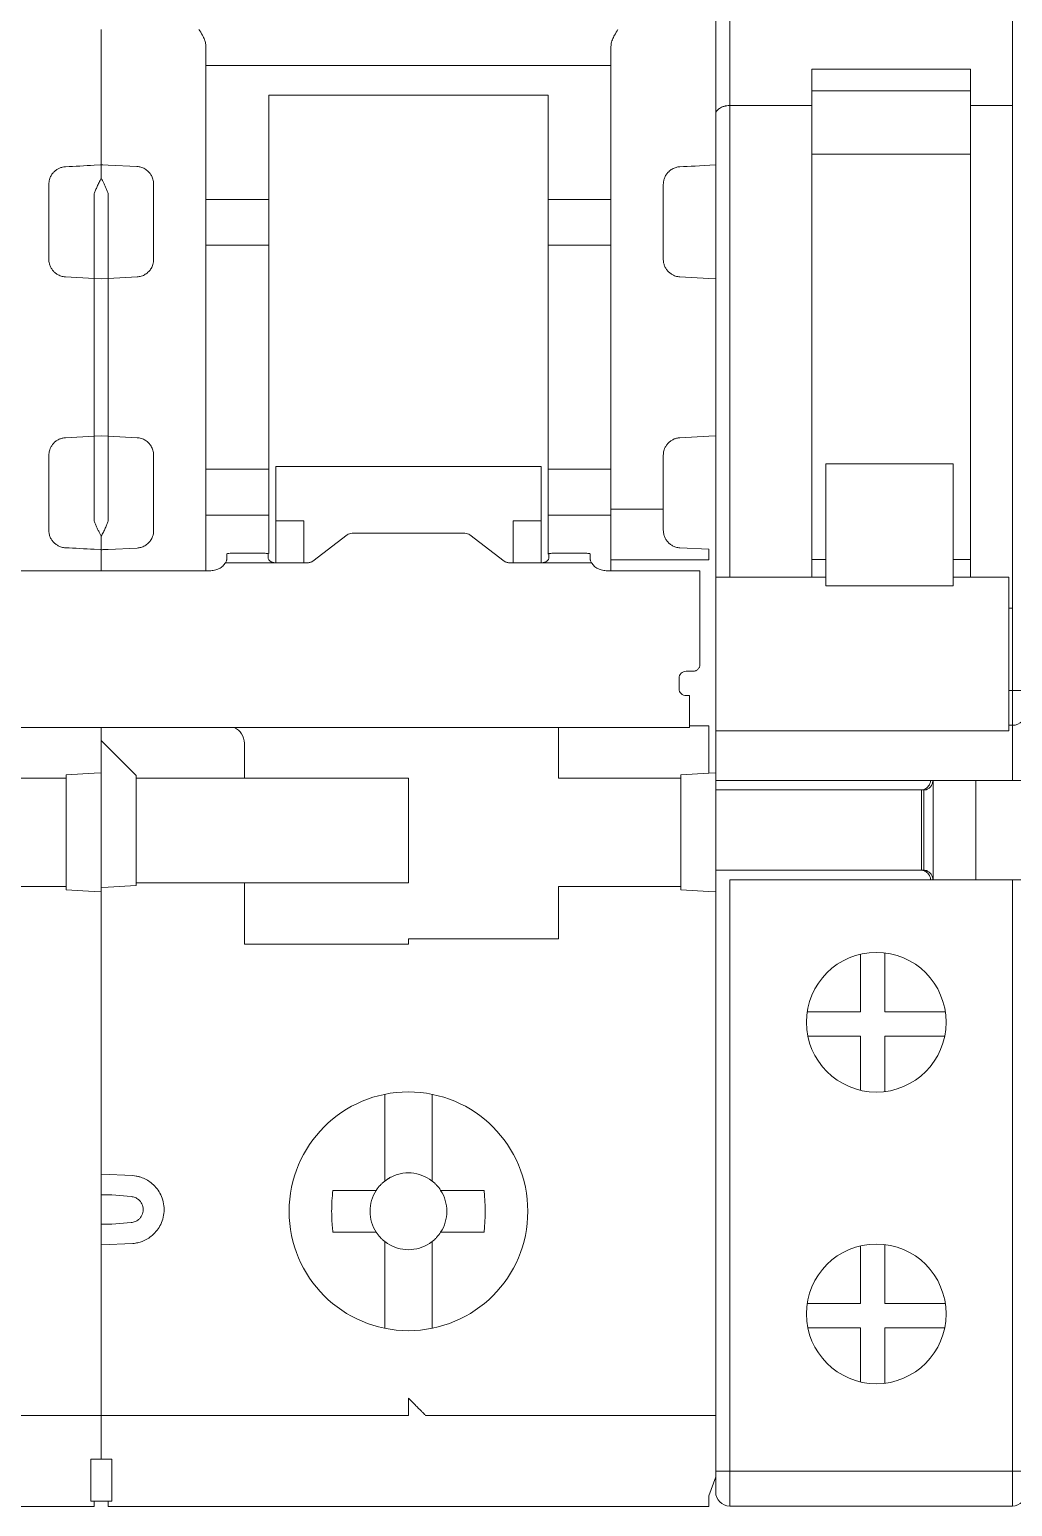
# Model space of a CAD drawing. Header units: millimetres. Extents: x 1359 to 3577, y 1336 to 3557.
# Drawn here: x 2986.64 to 3014.79, y 2687.54 to 2729.83 of the extents above; entities that cross this region are included whole.
import ezdxf

# ---------------------------------------------------------------- set-up
doc = ezdxf.new("R2010")
doc.units = ezdxf.units.MM
doc.layers.add('000-PI-Oprema', color=30, linetype='Continuous', lineweight=5)

msp = doc.modelspace()

# ---------------------------------------------------------------- linework, layer by layer
at = {"layer": '000-PI-Oprema', "color": 0, "linetype": 'ByBlock', "lineweight": 0}
for p, q in [((3006.291, 2727.396), (3006.291, 2754.007)), ((3006.691, 2727.65), (3006.691, 2754.007)), ((3014.791, 2727.65), (3014.791, 2754.007)), ((3009.041, 2727.65), (3009.041, 2728.692)), ((3013.591, 2728.692), (3009.041, 2728.692)), ((3013.591, 2728.692), (3013.591, 2727.65)), ((3013.591, 2728.076), (3009.041, 2728.076)), ((3006.291, 2714.146), (3006.291, 2727.396)), ((3009.041, 2727.65), (3006.691, 2727.65)), ((3006.691, 2727.65), (3006.691, 2714.146)), ((3009.041, 2727.65), (3009.041, 2714.146)), ((3014.791, 2727.65), (3013.591, 2727.65)), ((3013.591, 2714.146), (3013.591, 2727.65)), ((3014.791, 2713.263), (3014.791, 2727.65)), ((3013.591, 2726.263), (3009.041, 2726.263)), ((3013.591, 2726.257), (3009.041, 2726.257)), ((3011.691, 2726.263), (3011.691, 2726.257)), ((3009.441, 2717.398), (3009.441, 2713.9)), ((3013.091, 2717.398), (3009.441, 2717.398)), ((3013.091, 2717.398), (3013.091, 2713.9)), ((3009.041, 2714.657), (3009.441, 2714.657)), ((3009.441, 2714.651), (3009.041, 2714.651)), ((3013.091, 2714.657), (3013.591, 2714.657)), ((3013.591, 2714.651), (3013.091, 2714.651)), ((3006.291, 2688.557), (3006.291, 2714.146)), ((3009.441, 2714.146), (3006.291, 2714.146)), ((3014.691, 2714.146), (3013.091, 2714.146)), ((3014.691, 2714.146), (3014.691, 2709.746)), ((3013.091, 2713.9), (3009.441, 2713.9)), ((3014.791, 2713.263), (3014.691, 2713.263)), ((3014.791, 2710.907), (3014.791, 2713.263)), ((3014.691, 2710.907), (3014.791, 2710.907)), ((3015.191, 2710.907), (3014.791, 2710.907)), ((3014.791, 2709.907), (3014.791, 2710.907)), ((3006.291, 2709.746), (3014.691, 2709.746)), ((3014.691, 2709.907), (3014.791, 2709.907)), ((3014.791, 2708.332), (3014.791, 2709.907)), ((3006.291, 2708.332), (3014.791, 2708.332)), ((3012.518, 2708.332), (3012.518, 2705.482)), ((3013.739, 2708.332), (3013.739, 2705.482)), ((3013.741, 2708.332), (3013.741, 2705.482)), ((3015.191, 2708.332), (3014.791, 2708.332)), ((3006.291, 2708.057), (3012.184, 2708.057)), ((3012.184, 2708.057), (3012.256, 2708.057)), ((3012.184, 2708.057), (3012.184, 2705.757)), ((3012.256, 2708.057), (3012.256, 2705.757)), ((3012.27, 2708.057), (3012.256, 2708.057)), ((3012.184, 2705.757), (3006.291, 2705.757)), ((3012.256, 2705.757), (3012.184, 2705.757)), ((3012.27, 2705.757), (3012.256, 2705.757)), ((3006.691, 2705.482), (3014.791, 2705.482)), ((3006.691, 2688.557), (3006.691, 2705.482)), ((3014.791, 2705.482), (3015.191, 2705.482)), ((3014.791, 2688.557), (3014.791, 2705.482)), ((3010.44, 2703.355), (3010.44, 2701.707)), ((3011.14, 2703.391), (3011.14, 2701.707)), ((3008.914, 2701.707), (3010.44, 2701.707)), ((3011.14, 2701.707), (3012.869, 2701.707)), ((3010.44, 2701.007), (3008.932, 2701.007)), ((3010.44, 2701.007), (3010.44, 2699.458)), ((3011.14, 2699.422), (3011.14, 2701.007)), ((3012.851, 2701.007), (3011.14, 2701.007)), ((3010.44, 2695.005), (3010.44, 2693.357)), ((3011.14, 2695.041), (3011.14, 2693.357)), ((3008.914, 2693.357), (3010.44, 2693.357)), ((3011.14, 2693.357), (3012.869, 2693.357)), ((3008.932, 2692.657), (3010.44, 2692.657)), ((3010.44, 2692.657), (3010.44, 2691.108)), ((3011.14, 2691.072), (3011.14, 2692.657)), ((3012.851, 2692.657), (3011.14, 2692.657)), ((3006.291, 2687.957), (3006.291, 2688.557)), ((3006.691, 2688.557), (3006.291, 2688.557)), ((3006.691, 2688.557), (3014.791, 2688.557)), ((3006.691, 2687.557), (3006.691, 2688.557)), ((3015.191, 2688.557), (3014.791, 2688.557)), ((3014.791, 2687.557), (3014.791, 2688.557)), ((3006.691, 2687.557), (3014.791, 2687.557))]:
    msp.add_line(p, q, dxfattribs=at)
at = {"layer": '000-PI-Oprema', "color": 0, "lineweight": 0}
for p, q in [((2988.691, 2729.827), (2988.691, 2728.585)), ((2988.691, 2728.585), (2988.691, 2725.951)), ((3003.291, 2728.796), (2991.691, 2728.796)), ((2993.491, 2727.125), (2993.491, 2727.95)), ((3001.491, 2727.95), (2993.491, 2727.95)), ((3001.491, 2727.95), (3001.491, 2727.125)), ((2993.491, 2727.125), (2993.491, 2724.961)), ((3001.491, 2724.961), (3001.491, 2727.125)), ((2988.491, 2725.941), (2988.672, 2725.95)), ((2988.737, 2725.951), (2988.709, 2725.952)), ((2988.891, 2725.946), (2988.737, 2725.951)), ((2989.717, 2725.905), (2988.891, 2725.948)), ((2989.717, 2725.905), (2989.717, 2725.899)), ((3006.291, 2725.568), (3006.291, 2722.694)), ((2988.491, 2725.132), (2988.491, 2722.704)), ((2988.891, 2722.703), (2988.891, 2725.134)), ((2991.691, 2724.961), (2993.491, 2724.961)), ((2993.491, 2724.961), (2993.491, 2723.65)), ((3001.491, 2723.65), (3001.491, 2724.961)), ((3001.491, 2724.961), (3003.291, 2724.961)), ((2993.491, 2723.65), (2991.691, 2723.65)), ((2993.491, 2723.65), (2993.491, 2717.238)), ((3001.491, 2717.238), (3001.491, 2723.65)), ((3003.291, 2723.65), (3001.491, 2723.65)), ((2988.491, 2722.704), (2987.665, 2722.748)), ((2988.491, 2722.704), (2988.691, 2722.694)), ((2988.891, 2722.703), (2988.691, 2722.692)), ((2989.717, 2722.746), (2988.891, 2722.703)), ((3005.265, 2722.748), (3006.091, 2722.704)), ((3006.091, 2722.704), (3006.291, 2722.694)), ((2987.665, 2718.14), (2988.491, 2718.184)), ((2988.691, 2718.194), (2988.491, 2718.184)), ((2988.491, 2718.184), (2988.491, 2715.756)), ((2988.691, 2718.196), (2988.891, 2718.185)), ((2988.891, 2718.185), (2989.717, 2718.142)), ((2988.891, 2715.754), (2988.891, 2718.185)), ((3006.091, 2718.184), (3005.265, 2718.14)), ((3006.291, 2718.194), (3006.091, 2718.184)), ((3006.291, 2718.194), (3006.291, 2717.021)), ((2991.691, 2717.238), (2993.491, 2717.238)), ((2993.491, 2717.238), (2993.491, 2715.927)), ((2993.691, 2715.764), (2993.691, 2717.315)), ((2993.691, 2717.315), (3001.291, 2717.315)), ((3001.291, 2717.315), (3001.291, 2715.764)), ((3001.491, 2717.315), (3001.486, 2717.315)), ((3001.491, 2715.927), (3001.491, 2717.238)), ((3001.491, 2717.238), (3003.291, 2717.238)), ((2993.491, 2715.927), (2991.691, 2715.927)), ((2993.491, 2715.927), (2993.491, 2714.824)), ((3001.491, 2714.803), (3001.491, 2715.927)), ((3001.491, 2715.927), (3003.291, 2715.927)), ((3004.791, 2716.094), (3003.291, 2716.094)), ((2993.691, 2715.764), (2994.491, 2715.764)), ((2993.691, 2714.562), (2993.691, 2715.764)), ((2994.491, 2715.764), (2994.491, 2714.562)), ((3000.491, 2715.764), (3001.291, 2715.764)), ((3000.491, 2714.562), (3000.491, 2715.764)), ((3001.291, 2715.764), (3001.291, 2714.562)), ((2994.75, 2714.607), (2995.733, 2715.36)), ((2995.874, 2715.405), (2999.108, 2715.405)), ((2999.25, 2715.36), (3000.233, 2714.607)), ((3005.265, 2714.991), (3006.091, 2714.947)), ((2988.672, 2714.938), (2988.491, 2714.947)), ((2988.691, 2714.937), (2988.691, 2714.332)), ((2988.737, 2714.937), (2988.891, 2714.942)), ((2988.891, 2714.94), (2989.717, 2714.983)), ((2988.891, 2714.942), (2988.891, 2714.94)), ((2991.691, 2714.615), (2991.691, 2714.332)), ((2992.291, 2714.739), (2992.291, 2714.817)), ((2993.274, 2714.835), (2992.491, 2714.835)), ((2993.474, 2714.817), (2993.474, 2714.739)), ((3001.508, 2714.739), (3001.508, 2714.817)), ((3002.492, 2714.835), (3001.708, 2714.835)), ((3002.692, 2714.817), (3002.692, 2714.739)), ((3003.291, 2714.344), (3003.291, 2714.767)), ((3006.091, 2714.647), (3003.291, 2714.647)), ((2985.592, 2714.332), (2991.791, 2714.332)), ((2992.249, 2714.562), (2993.674, 2714.562)), ((2994.608, 2714.562), (2993.674, 2714.562)), ((3001.308, 2714.562), (3000.374, 2714.562)), ((3002.733, 2714.562), (3001.308, 2714.562)), ((3003.192, 2714.332), (3005.841, 2714.332)), ((3005.841, 2714.332), (3005.841, 2713.719)), ((3005.841, 2711.654), (3005.841, 2713.062)), ((3005.241, 2711.255), (3005.241, 2710.956)), ((3005.641, 2711.454), (3005.441, 2711.454)), ((3006.291, 2711.061), (3006.291, 2710.894)), ((3005.441, 2710.757), (3005.541, 2710.757)), ((3005.541, 2710.667), (3005.541, 2710.757)), ((3006.291, 2710.744), (3006.291, 2708.546)), ((2975.941, 2709.846), (3001.441, 2709.846)), ((2988.691, 2709.846), (2988.691, 2709.47)), ((3001.441, 2709.846), (3005.542, 2709.846)), ((3001.791, 2709.846), (3001.791, 2708.394)), ((3006.091, 2709.894), (3005.541, 2709.894)), ((3006.091, 2709.894), (3006.091, 2708.536)), ((2988.691, 2709.47), (2988.891, 2709.27)), ((2988.691, 2708.546), (2988.691, 2709.47)), ((2988.891, 2709.27), (2989.691, 2708.47)), ((2992.791, 2708.394), (2992.791, 2709.394)), ((2984.591, 2708.394), (2987.691, 2708.394)), ((2987.691, 2708.494), (2988.491, 2708.536)), ((2987.691, 2708.494), (2987.691, 2708.394)), ((2987.691, 2708.394), (2987.691, 2705.294)), ((2988.691, 2708.546), (2988.491, 2708.536)), ((2988.691, 2708.546), (2988.691, 2705.294)), ((2989.691, 2708.47), (2989.691, 2708.394)), ((2989.691, 2708.394), (2992.791, 2708.394)), ((2989.691, 2708.394), (2989.691, 2705.394)), ((2993.191, 2708.394), (2992.791, 2708.394)), ((2997.491, 2708.394), (2993.191, 2708.394)), ((2997.491, 2705.394), (2997.491, 2708.394)), ((3002.191, 2708.394), (3001.791, 2708.394)), ((3002.191, 2708.394), (3005.291, 2708.394)), ((3005.291, 2708.494), (3006.091, 2708.536)), ((3005.291, 2708.394), (3005.291, 2708.494)), ((3005.291, 2705.294), (3005.291, 2708.394)), ((3006.291, 2708.546), (3006.091, 2708.536)), ((3006.291, 2708.546), (3006.291, 2705.142)), ((3006.296, 2706.094), (3006.291, 2706.094)), ((2987.691, 2705.294), (2984.591, 2705.294)), ((2987.691, 2705.194), (2987.691, 2705.294)), ((2988.691, 2705.265), (2988.691, 2705.294)), ((2988.691, 2705.265), (2988.891, 2705.276)), ((2988.691, 2705.265), (2988.691, 2705.142)), ((2989.691, 2705.318), (2988.891, 2705.276)), ((2989.691, 2705.394), (2989.691, 2705.318)), ((2992.791, 2705.394), (2989.691, 2705.394)), ((2992.791, 2703.644), (2992.791, 2705.394)), ((2992.791, 2705.394), (2993.191, 2705.394)), ((2993.191, 2705.394), (2997.491, 2705.394)), ((3002.191, 2705.294), (3001.791, 2705.294)), ((3001.791, 2703.794), (3001.791, 2705.294)), ((3002.191, 2705.294), (3005.291, 2705.294)), ((3005.291, 2705.194), (3005.291, 2705.294)), ((2988.491, 2705.152), (2987.691, 2705.194)), ((2988.491, 2705.152), (2988.691, 2705.142)), ((2988.691, 2697.37), (2988.691, 2705.142)), ((3006.091, 2705.152), (3005.291, 2705.194)), ((3006.291, 2705.142), (3006.091, 2705.152)), ((3006.291, 2705.142), (3006.291, 2690.994)), ((2997.491, 2703.644), (2992.791, 2703.644)), ((2997.491, 2703.794), (2997.491, 2703.644)), ((2997.491, 2703.794), (3001.791, 2703.794)), ((3006.291, 2701.494), (3006.296, 2701.494)), ((2996.816, 2699.345), (2996.816, 2699.27)), ((2998.166, 2699.27), (2998.166, 2699.345)), ((2996.816, 2699.27), (2996.816, 2697.15)), ((2998.166, 2696.863), (2998.166, 2699.27)), ((2988.691, 2697.37), (2988.691, 2694.718)), ((2989.601, 2697.015), (2988.691, 2697.053)), ((2988.991, 2696.466), (2989.549, 2696.418)), ((2995.327, 2696.594), (2996.185, 2696.594)), ((2999.655, 2696.594), (2998.797, 2696.594)), ((2988.991, 2695.622), (2989.549, 2695.67)), ((2996.185, 2695.394), (2995.327, 2695.394)), ((2999.655, 2695.394), (2998.797, 2695.394)), ((2988.691, 2695.035), (2989.601, 2695.073)), ((2988.691, 2690.994), (2988.691, 2694.718)), ((2996.816, 2694.838), (2996.816, 2692.718)), ((2998.166, 2692.718), (2998.166, 2694.838)), ((2996.816, 2692.718), (2996.816, 2692.643)), ((2998.166, 2692.643), (2998.166, 2692.718)), ((2988.691, 2690.994), (2988.691, 2688.894)), ((3006.291, 2690.994), (3006.291, 2688.394)), ((2988.691, 2690.144), (2980.391, 2690.144)), ((2997.491, 2690.144), (2988.691, 2690.144)), ((3006.291, 2690.144), (2997.991, 2690.144)), ((2988.991, 2688.894), (2988.391, 2688.894)), ((3006.291, 2688.394), (3006.091, 2687.844)), ((2988.491, 2687.544), (2983.711, 2687.544)), ((2988.491, 2687.694), (2988.391, 2687.694)), ((2988.891, 2687.694), (2988.491, 2687.694)), ((2988.991, 2687.694), (2988.891, 2687.694)), ((2993.691, 2687.544), (2988.891, 2687.544)), ((2993.691, 2687.544), (3001.311, 2687.544)), ((3006.091, 2687.544), (3001.311, 2687.544))]:
    msp.add_line(p, q, dxfattribs=at)
at = {"layer": '000-PI-Oprema', "color": 0, "linetype": 'ByBlock', "lineweight": 0}
for centre in [(3010.891, 2701.407), (3010.891, 2693.057)]:
    msp.add_circle(centre, 2, dxfattribs=at)
at = {"layer": '000-PI-Oprema', "color": 0, "lineweight": 0}
msp.add_circle((2997.491, 2695.994), 3.418, dxfattribs=at)
at = {"layer": '000-PI-Oprema', "color": 0, "linetype": 'ByBlock', "lineweight": 0}
for centre, start, end in [((3014.791, 2710.307), 270, 0), ((3006.691, 2687.957), 180, 270), ((3014.791, 2687.957), 270, 0)]:
    msp.add_arc(centre, 0.4, start, end, dxfattribs=at)
at = {"layer": '000-PI-Oprema', "color": 0, "lineweight": 0}
for centre, radius, start, end in [((2992.291, 2709.394), 0.5, 0, 64.7859), ((2997.491, 2695.994), 1.1, 123.0557, 133.0681), ((2997.491, 2695.994), 1.1, 46.9319, 56.9443), ((2997.491, 2695.994), 1.1, 136.9319, 146.9443), ((2997.491, 2695.994), 1.1, 135, 136.9319), ((2997.491, 2695.994), 1.1, 133.0681, 135), ((2997.491, 2695.994), 1.1, 45, 46.9319), ((2997.491, 2695.994), 1.1, 43.0681, 45), ((2997.491, 2695.994), 1.1, 33.0557, 43.0681), ((2997.491, 2695.994), 1.1, 213.0557, 223.0681), ((2997.491, 2695.994), 1.1, 223.0681, 225), ((2997.491, 2695.994), 1.1, 225, 226.9319), ((2997.491, 2695.994), 1.1, 226.9319, 236.9443), ((2997.491, 2695.994), 1.1, 303.0557, 313.0681), ((2997.491, 2695.994), 1.1, 313.0681, 315), ((2997.491, 2695.994), 1.1, 315, 316.9319), ((2997.491, 2695.994), 1.1, 316.9319, 326.9443)]:
    msp.add_arc(centre, radius, start, end, dxfattribs=at)
for points, knots in [([(2991.491, 2729.827), (2991.525, 2729.774), (2991.572, 2729.699), (2991.623, 2729.6), (2991.657, 2729.523), (2991.684, 2729.436), (2991.689, 2729.369), (2991.691, 2729.337)], [0, 0, 0, 0, 0.350596, 0.493868, 0.625405, 0.821427, 1, 1, 1, 1]), ([(3003.291, 2729.337), (3003.292, 2729.358), (3003.294, 2729.401), (3003.309, 2729.468), (3003.33, 2729.534), (3003.36, 2729.601), (3003.411, 2729.7), (3003.458, 2729.774), (3003.491, 2729.827)], [0, 0, 0, 0, 0.117336, 0.242611, 0.377617, 0.505972, 0.652001, 1, 1, 1, 1]), ([(3006.291, 2729.827), (3006.291, 2729.795), (3006.291, 2729.73), (3006.291, 2729.635), (3006.291, 2729.54), (3006.291, 2729.413), (3006.291, 2729.256), (3006.291, 2729.08), (3006.291, 2728.92), (3006.291, 2728.783), (3006.291, 2728.668), (3006.291, 2728.613), (3006.291, 2728.585)], [0, 0, 0, 0, 0.061391, 0.122427, 0.18342, 0.24468, 0.372209, 0.500076, 0.627605, 0.755472, 0.877481, 1, 1, 1, 1]), ([(2991.691, 2729.337), (2991.691, 2729.321), (2991.691, 2729.289), (2991.691, 2729.248), (2991.691, 2729.212), (2991.691, 2729.193), (2991.691, 2729.183)], [0, 0, 0, 0, 0.251193, 0.5, 0.748807, 1, 1, 1, 1]), ([(2991.691, 2729.183), (2991.691, 2729.143), (2991.691, 2729.062), (2991.691, 2728.93), (2991.691, 2728.791), (2991.691, 2728.643), (2991.691, 2728.487), (2991.691, 2728.323), (2991.691, 2728.15), (2991.691, 2727.91), (2991.691, 2727.591), (2991.691, 2727.18), (2991.691, 2726.742), (2991.691, 2726.43), (2991.691, 2726.273)], [0, 0, 0, 0, 0.062736, 0.125281, 0.187695, 0.250043, 0.312387, 0.374792, 0.437318, 0.500031, 0.625212, 0.749931, 0.874692, 1, 1, 1, 1]), ([(3003.291, 2729.183), (3003.291, 2729.193), (3003.291, 2729.212), (3003.291, 2729.248), (3003.291, 2729.289), (3003.291, 2729.321), (3003.291, 2729.337)], [0, 0, 0, 0, 0.251193, 0.5, 0.748807, 1, 1, 1, 1]), ([(3003.291, 2726.121), (3003.291, 2726.204), (3003.291, 2726.371), (3003.291, 2726.613), (3003.291, 2726.847), (3003.291, 2727.075), (3003.291, 2727.295), (3003.291, 2727.508), (3003.291, 2727.713), (3003.291, 2727.977), (3003.291, 2728.287), (3003.291, 2728.623), (3003.291, 2728.926), (3003.291, 2729.097), (3003.291, 2729.183)], [0, 0, 0, 0, 0.062754, 0.125301, 0.187708, 0.250043, 0.312375, 0.374772, 0.437302, 0.500033, 0.625237, 0.749935, 0.874674, 1, 1, 1, 1]), ([(3006.291, 2728.585), (3006.291, 2728.548), (3006.291, 2728.475), (3006.291, 2728.355), (3006.291, 2728.228), (3006.291, 2728.094), (3006.291, 2727.953), (3006.291, 2727.804), (3006.291, 2727.648), (3006.291, 2727.43), (3006.291, 2727.141), (3006.291, 2726.769), (3006.291, 2726.374), (3006.291, 2726.091), (3006.291, 2725.95)], [0, 0, 0, 0, 0.062728, 0.125272, 0.18769, 0.250045, 0.312396, 0.374803, 0.437328, 0.500029, 0.625194, 0.749922, 0.874696, 1, 1, 1, 1]), ([(2991.691, 2726.273), (2991.691, 2726.209), (2991.691, 2726.081), (2991.691, 2725.883), (2991.691, 2725.68), (2991.691, 2725.473), (2991.691, 2725.26), (2991.691, 2725.043), (2991.691, 2724.822), (2991.691, 2724.671), (2991.691, 2724.595)], [0, 0, 0, 0, 0.12575, 0.250858, 0.375537, 0.5, 0.624463, 0.749142, 0.87425, 1, 1, 1, 1]), ([(3003.291, 2724.727), (3003.291, 2724.799), (3003.291, 2724.941), (3003.291, 2725.149), (3003.291, 2725.353), (3003.291, 2725.552), (3003.291, 2725.747), (3003.291, 2725.937), (3003.291, 2726.06), (3003.291, 2726.121)], [0, 0, 0, 0, 0.143512, 0.28637, 0.428834, 0.571166, 0.71363, 0.856488, 1, 1, 1, 1]), ([(2987.191, 2725.398), (2987.192, 2725.421), (2987.194, 2725.466), (2987.208, 2725.532), (2987.234, 2725.606), (2987.277, 2725.683), (2987.339, 2725.757), (2987.413, 2725.817), (2987.494, 2725.86), (2987.578, 2725.888), (2987.636, 2725.894), (2987.665, 2725.897)], [0, 0, 0, 0, 0.093221, 0.185813, 0.279137, 0.41434, 0.546905, 0.668022, 0.785627, 0.893606, 1, 1, 1, 1]), ([(2988.491, 2725.132), (2988.504, 2725.163), (2988.531, 2725.233), (2988.577, 2725.339), (2988.631, 2725.455), (2988.67, 2725.529), (2988.691, 2725.568)], [0, 0, 0, 0, 0.193415, 0.424448, 0.693252, 1, 1, 1, 1]), ([(2988.891, 2725.134), (2988.879, 2725.165), (2988.854, 2725.229), (2988.815, 2725.32), (2988.775, 2725.407), (2988.733, 2725.491), (2988.705, 2725.543), (2988.691, 2725.569)], [0, 0, 0, 0, 0.194202, 0.390464, 0.589612, 0.792498, 1, 1, 1, 1]), ([(2990.191, 2725.407), (2990.19, 2725.429), (2990.189, 2725.474), (2990.174, 2725.54), (2990.149, 2725.614), (2990.106, 2725.691), (2990.037, 2725.773), (2989.945, 2725.842), (2989.833, 2725.891), (2989.755, 2725.9), (2989.717, 2725.905)], [0, 0, 0, 0, 0.092601, 0.18543, 0.278489, 0.413813, 0.545287, 0.709927, 0.860804, 1, 1, 1, 1]), ([(3005.265, 2725.897), (3005.247, 2725.896), (3005.209, 2725.893), (3005.153, 2725.88), (3005.098, 2725.86), (3005.043, 2725.834), (3004.991, 2725.799), (3004.936, 2725.752), (3004.878, 2725.686), (3004.83, 2725.599), (3004.797, 2725.499), (3004.793, 2725.432), (3004.791, 2725.398)], [0, 0, 0, 0, 0.067869, 0.138425, 0.211987, 0.288836, 0.369219, 0.453352, 0.573685, 0.721104, 0.860335, 1, 1, 1, 1]), ([(3004.791, 2725.398), (3004.791, 2725.332), (3004.791, 2725.201), (3004.791, 2725), (3004.791, 2724.863), (3004.791, 2724.794)], [0, 0, 0, 0, 0.333419, 0.666581, 1, 1, 1, 1]), ([(3003.291, 2716.16), (3003.291, 2716.274), (3003.291, 2716.502), (3003.291, 2716.848), (3003.291, 2717.196), (3003.291, 2717.546), (3003.291, 2717.899), (3003.291, 2718.496), (3003.291, 2719.344), (3003.291, 2720.444), (3003.291, 2721.544), (3003.291, 2722.511), (3003.291, 2723.342), (3003.291, 2724.042), (3003.291, 2724.499), (3003.291, 2724.727)], [0, 0, 0, 0, 0.041431, 0.082793, 0.124119, 0.165441, 0.206793, 0.248207, 0.374079, 0.500012, 0.625883, 0.751817, 0.834548, 0.917188, 1, 1, 1, 1]), ([(3004.791, 2724.794), (3004.791, 2724.693), (3004.791, 2724.49), (3004.791, 2724.182), (3004.791, 2723.873), (3004.791, 2723.561), (3004.791, 2723.352), (3004.791, 2723.247)], [0, 0, 0, 0, 0.200123, 0.400061, 0.599939, 0.799877, 1, 1, 1, 1]), ([(2991.691, 2724.595), (2991.691, 2724.485), (2991.691, 2724.263), (2991.691, 2723.928), (2991.691, 2723.59), (2991.691, 2723.25), (2991.691, 2722.907), (2991.691, 2722.329), (2991.691, 2721.508), (2991.691, 2720.444), (2991.691, 2719.38), (2991.691, 2718.443), (2991.691, 2717.638), (2991.691, 2716.958), (2991.691, 2716.515), (2991.691, 2716.293)], [0, 0, 0, 0, 0.041447, 0.082829, 0.124176, 0.16552, 0.206891, 0.248321, 0.374134, 0.500011, 0.625824, 0.751702, 0.834467, 0.91715, 1, 1, 1, 1]), ([(2987.665, 2722.748), (2987.644, 2722.749), (2987.602, 2722.753), (2987.541, 2722.769), (2987.473, 2722.795), (2987.4, 2722.837), (2987.328, 2722.899), (2987.269, 2722.974), (2987.225, 2723.059), (2987.196, 2723.151), (2987.193, 2723.215), (2987.191, 2723.247)], [0, 0, 0, 0, 0.082209, 0.16366, 0.245689, 0.369303, 0.493372, 0.618767, 0.744744, 0.872104, 1, 1, 1, 1]), ([(2989.717, 2722.746), (2989.738, 2722.748), (2989.779, 2722.751), (2989.84, 2722.766), (2989.898, 2722.788), (2989.954, 2722.818), (2990.006, 2722.855), (2990.065, 2722.909), (2990.127, 2722.99), (2990.18, 2723.108), (2990.187, 2723.198), (2990.191, 2723.245)], [0, 0, 0, 0, 0.080411, 0.161533, 0.243405, 0.326066, 0.409552, 0.493901, 0.642123, 0.810797, 1, 1, 1, 1]), ([(3005.265, 2722.748), (3005.244, 2722.749), (3005.202, 2722.753), (3005.141, 2722.769), (3005.073, 2722.795), (3005, 2722.837), (3004.928, 2722.899), (3004.869, 2722.974), (3004.825, 2723.059), (3004.796, 2723.151), (3004.793, 2723.215), (3004.791, 2723.247)], [0, 0, 0, 0, 0.082209, 0.16366, 0.245689, 0.369303, 0.493372, 0.618767, 0.744744, 0.872104, 1, 1, 1, 1]), ([(2988.491, 2722.704), (2988.491, 2722.597), (2988.491, 2722.384), (2988.491, 2722.062), (2988.491, 2721.74), (2988.491, 2721.417), (2988.491, 2721.093), (2988.491, 2720.769), (2988.491, 2720.363), (2988.491, 2719.876), (2988.491, 2719.309), (2988.491, 2718.745), (2988.491, 2718.371), (2988.491, 2718.184)], [0, 0, 0, 0, 0.071556, 0.142997, 0.214365, 0.285706, 0.357065, 0.428486, 0.500013, 0.625062, 0.749916, 0.874816, 1, 1, 1, 1]), ([(3006.291, 2722.694), (3006.291, 2722.588), (3006.291, 2722.375), (3006.291, 2722.055), (3006.291, 2721.734), (3006.291, 2721.413), (3006.291, 2721.091), (3006.291, 2720.768), (3006.291, 2720.363), (3006.291, 2719.878), (3006.291, 2719.314), (3006.291, 2718.752), (3006.291, 2718.38), (3006.291, 2718.194)], [0, 0, 0, 0, 0.071572, 0.143012, 0.214372, 0.285701, 0.357051, 0.428472, 0.500015, 0.625079, 0.749917, 0.8748, 1, 1, 1, 1]), ([(2987.191, 2717.641), (2987.192, 2717.662), (2987.194, 2717.705), (2987.206, 2717.768), (2987.23, 2717.838), (2987.269, 2717.914), (2987.328, 2717.989), (2987.4, 2718.051), (2987.482, 2718.098), (2987.571, 2718.13), (2987.634, 2718.137), (2987.665, 2718.14)], [0, 0, 0, 0, 0.085573, 0.170275, 0.255463, 0.381339, 0.506835, 0.630803, 0.754517, 0.877108, 1, 1, 1, 1]), ([(2990.191, 2717.643), (2990.19, 2717.667), (2990.188, 2717.714), (2990.173, 2717.782), (2990.151, 2717.844), (2990.122, 2717.899), (2990.089, 2717.947), (2990.037, 2718.008), (2989.957, 2718.072), (2989.841, 2718.127), (2989.759, 2718.137), (2989.717, 2718.142)], [0, 0, 0, 0, 0.097376, 0.189595, 0.276665, 0.358598, 0.435408, 0.507112, 0.674555, 0.83875, 1, 1, 1, 1]), ([(3004.791, 2717.641), (3004.792, 2717.662), (3004.794, 2717.705), (3004.806, 2717.768), (3004.83, 2717.838), (3004.869, 2717.914), (3004.928, 2717.989), (3005, 2718.051), (3005.082, 2718.098), (3005.171, 2718.13), (3005.234, 2718.137), (3005.265, 2718.14)], [0, 0, 0, 0, 0.085573, 0.170275, 0.255463, 0.381339, 0.506835, 0.630803, 0.754517, 0.877108, 1, 1, 1, 1]), ([(3004.791, 2717.641), (3004.791, 2717.536), (3004.791, 2717.327), (3004.791, 2717.015), (3004.791, 2716.706), (3004.791, 2716.398), (3004.791, 2716.195), (3004.791, 2716.094)], [0, 0, 0, 0, 0.200123, 0.400061, 0.599939, 0.799877, 1, 1, 1, 1]), ([(3006.291, 2717.044), (3006.291, 2717.03), (3006.291, 2717.002), (3006.291, 2716.779), (3006.291, 2716.431), (3006.291, 2715.974), (3006.291, 2715.592), (3006.291, 2715.32)], [0, 0, 0, 0, 0.201961, 0.403921, 0.605881, 0.807842, 1, 1, 1, 1]), ([(2991.691, 2716.293), (2991.691, 2716.217), (2991.691, 2716.066), (2991.691, 2715.845), (2991.691, 2715.627), (2991.691, 2715.415), (2991.691, 2715.208), (2991.691, 2715.005), (2991.691, 2714.807), (2991.691, 2714.679), (2991.691, 2714.615)], [0, 0, 0, 0, 0.12575, 0.250858, 0.375537, 0.5, 0.624463, 0.749142, 0.87425, 1, 1, 1, 1]), ([(3003.291, 2714.767), (3003.291, 2714.828), (3003.291, 2714.951), (3003.291, 2715.141), (3003.291, 2715.336), (3003.291, 2715.535), (3003.291, 2715.739), (3003.291, 2715.947), (3003.291, 2716.089), (3003.291, 2716.16)], [0, 0, 0, 0, 0.143512, 0.28637, 0.428834, 0.571166, 0.71363, 0.856488, 1, 1, 1, 1]), ([(3004.791, 2716.094), (3004.791, 2716.025), (3004.791, 2715.888), (3004.791, 2715.687), (3004.791, 2715.556), (3004.791, 2715.49)], [0, 0, 0, 0, 0.333419, 0.666581, 1, 1, 1, 1]), ([(2987.665, 2714.991), (2987.646, 2714.992), (2987.607, 2714.996), (2987.551, 2715.009), (2987.485, 2715.032), (2987.413, 2715.071), (2987.339, 2715.13), (2987.276, 2715.205), (2987.229, 2715.292), (2987.197, 2715.388), (2987.193, 2715.456), (2987.191, 2715.49)], [0, 0, 0, 0, 0.070996, 0.142095, 0.214573, 0.332083, 0.453298, 0.585758, 0.72107, 0.860537, 1, 1, 1, 1]), ([(2988.491, 2715.756), (2988.504, 2715.724), (2988.529, 2715.661), (2988.568, 2715.57), (2988.608, 2715.482), (2988.649, 2715.398), (2988.677, 2715.346), (2988.691, 2715.32)], [0, 0, 0, 0, 0.1942, 0.390457, 0.5896, 0.792488, 1, 1, 1, 1]), ([(2988.891, 2715.754), (2988.879, 2715.723), (2988.851, 2715.654), (2988.805, 2715.548), (2988.751, 2715.431), (2988.712, 2715.358), (2988.691, 2715.319)], [0, 0, 0, 0, 0.193384, 0.424408, 0.693222, 1, 1, 1, 1]), ([(2989.717, 2714.983), (2989.736, 2714.985), (2989.774, 2714.988), (2989.83, 2715.001), (2989.886, 2715.02), (2989.94, 2715.047), (2989.993, 2715.081), (2990.05, 2715.13), (2990.113, 2715.205), (2990.16, 2715.298), (2990.187, 2715.394), (2990.19, 2715.452), (2990.191, 2715.481)], [0, 0, 0, 0, 0.068374, 0.139376, 0.213318, 0.290476, 0.371092, 0.45538, 0.587276, 0.76147, 0.88059, 1, 1, 1, 1]), ([(3005.265, 2714.991), (3005.246, 2714.992), (3005.207, 2714.996), (3005.151, 2715.009), (3005.085, 2715.032), (3005.013, 2715.071), (3004.939, 2715.13), (3004.876, 2715.205), (3004.829, 2715.292), (3004.797, 2715.388), (3004.793, 2715.456), (3004.791, 2715.49)], [0, 0, 0, 0, 0.070997, 0.142096, 0.214572, 0.332081, 0.453288, 0.585757, 0.721078, 0.860541, 1, 1, 1, 1]), ([(2992.291, 2714.688), (2992.291, 2714.68), (2992.29, 2714.663), (2992.281, 2714.632), (2992.269, 2714.598), (2992.256, 2714.574), (2992.249, 2714.562)], [0, 0, 0, 0, 0.256458, 0.506841, 0.753776, 1, 1, 1, 1]), ([(2992.291, 2714.817), (2992.291, 2714.822), (2992.313, 2714.826), (2992.387, 2714.833), (2992.439, 2714.835), (2992.491, 2714.835)], [0, 0, 0, 0, 0.5, 0.5, 1, 1, 1, 1]), ([(2993.474, 2714.817), (2993.474, 2714.818), (2993.472, 2714.821), (2993.46, 2714.824), (2993.442, 2714.827), (2993.409, 2714.83), (2993.353, 2714.834), (2993.301, 2714.834), (2993.274, 2714.835)], [0, 0, 0, 0, 0.128148, 0.251094, 0.373747, 0.501054, 0.748354, 1, 1, 1, 1]), ([(2993.674, 2714.562), (2993.661, 2714.563), (2993.634, 2714.564), (2993.595, 2714.573), (2993.561, 2714.587), (2993.521, 2714.611), (2993.482, 2714.649), (2993.477, 2714.675), (2993.474, 2714.688)], [0, 0, 0, 0, 0.128818, 0.251822, 0.37424, 0.501366, 0.746636, 1, 1, 1, 1]), ([(2994.75, 2714.607), (2994.74, 2714.6), (2994.72, 2714.587), (2994.686, 2714.573), (2994.648, 2714.564), (2994.622, 2714.563), (2994.608, 2714.562)], [0, 0, 0, 0, 0.25487, 0.5, 0.74513, 1, 1, 1, 1]), ([(3000.374, 2714.562), (3000.361, 2714.563), (3000.335, 2714.564), (3000.297, 2714.573), (3000.262, 2714.587), (3000.243, 2714.6), (3000.233, 2714.607)], [0, 0, 0, 0, 0.25487, 0.5, 0.74513, 1, 1, 1, 1]), ([(3001.508, 2714.688), (3001.508, 2714.682), (3001.506, 2714.669), (3001.495, 2714.648), (3001.477, 2714.626), (3001.444, 2714.599), (3001.389, 2714.569), (3001.335, 2714.564), (3001.308, 2714.562)], [0, 0, 0, 0, 0.130698, 0.254597, 0.376443, 0.501216, 0.749391, 1, 1, 1, 1]), ([(3001.508, 2714.817), (3001.508, 2714.822), (3001.53, 2714.826), (3001.604, 2714.833), (3001.656, 2714.835), (3001.708, 2714.835)], [0, 0, 0, 0, 0.5, 0.5, 1, 1, 1, 1]), ([(3002.692, 2714.817), (3002.691, 2714.818), (3002.689, 2714.821), (3002.678, 2714.824), (3002.659, 2714.827), (3002.626, 2714.83), (3002.571, 2714.834), (3002.518, 2714.834), (3002.492, 2714.835)], [0, 0, 0, 0, 0.128148, 0.251094, 0.373747, 0.501054, 0.748354, 1, 1, 1, 1]), ([(3002.733, 2714.562), (3002.727, 2714.574), (3002.714, 2714.598), (3002.701, 2714.632), (3002.693, 2714.663), (3002.692, 2714.68), (3002.692, 2714.688)], [0, 0, 0, 0, 0.246224, 0.493159, 0.743542, 1, 1, 1, 1]), ([(3006.291, 2714.938), (3006.291, 2714.867), (3006.291, 2714.724), (3006.291, 2714.518), (3006.291, 2714.317), (3006.291, 2714.122), (3006.291, 2713.933), (3006.291, 2713.75), (3006.291, 2713.574), (3006.291, 2713.347), (3006.291, 2713.081), (3006.291, 2712.79), (3006.291, 2712.527), (3006.291, 2712.378), (3006.291, 2712.303)], [0, 0, 0, 0, 0.062728, 0.125272, 0.18769, 0.250045, 0.312396, 0.374803, 0.437328, 0.500029, 0.625194, 0.749922, 0.874696, 1, 1, 1, 1]), ([(2992.249, 2714.562), (2992.238, 2714.545), (2992.217, 2714.512), (2992.174, 2714.467), (2992.124, 2714.427), (2992.047, 2714.383), (2991.936, 2714.341), (2991.84, 2714.335), (2991.791, 2714.332)], [0, 0, 0, 0, 0.126929, 0.250928, 0.374602, 0.500576, 0.748126, 1, 1, 1, 1]), ([(3003.192, 2714.332), (3003.167, 2714.333), (3003.119, 2714.335), (3003.048, 2714.347), (3002.98, 2714.367), (3002.896, 2714.402), (3002.802, 2714.463), (3002.756, 2714.529), (3002.733, 2714.562)], [0, 0, 0, 0, 0.126929, 0.250928, 0.374602, 0.500576, 0.748126, 1, 1, 1, 1]), ([(3006.291, 2712.303), (3006.291, 2712.29), (3006.291, 2712.263), (3006.291, 2712.216), (3006.291, 2712.163), (3006.291, 2712.083), (3006.291, 2711.968), (3006.291, 2711.808), (3006.291, 2711.632), (3006.291, 2711.446), (3006.291, 2711.254), (3006.291, 2711.125), (3006.291, 2711.061)], [0, 0, 0, 0, 0.061391, 0.122427, 0.18342, 0.24468, 0.372209, 0.500076, 0.627605, 0.755472, 0.877481, 1, 1, 1, 1]), ([(3005.641, 2711.454), (3005.655, 2711.455), (3005.681, 2711.457), (3005.719, 2711.468), (3005.753, 2711.487), (3005.793, 2711.52), (3005.833, 2711.575), (3005.839, 2711.627), (3005.841, 2711.654)], [0, 0, 0, 0, 0.128148, 0.251094, 0.373747, 0.501054, 0.748354, 1, 1, 1, 1]), ([(3005.441, 2711.454), (3005.389, 2711.454), (3005.337, 2711.433), (3005.263, 2711.359), (3005.241, 2711.307), (3005.241, 2711.255)], [0, 0, 0, 0, 0.5, 0.5, 1, 1, 1, 1]), ([(3005.241, 2710.956), (3005.241, 2710.904), (3005.263, 2710.852), (3005.337, 2710.778), (3005.389, 2710.757), (3005.441, 2710.757)], [0, 0, 0, 0, 0.5, 0.5, 1, 1, 1, 1]), ([(3006.291, 2710.894), (3006.291, 2710.881), (3006.291, 2710.855), (3006.291, 2710.818), (3006.291, 2710.782), (3006.291, 2710.75), (3006.291, 2710.746), (3006.291, 2710.744)], [0, 0, 0, 0, 0.169382, 0.332374, 0.500748, 0.7482, 1, 1, 1, 1]), ([(3005.541, 2710.667), (3005.541, 2710.551), (3005.541, 2710.318), (3005.541, 2710.041), (3005.541, 2709.869), (3005.541, 2709.861), (3005.542, 2709.846)], [0, 0, 0, 0, 0.264619, 0.529237, 0.793855, 1, 1, 1, 1]), ([(2989.601, 2697.015), (2989.631, 2697.012), (2989.692, 2697.005), (2989.78, 2696.984), (2989.891, 2696.947), (2990.019, 2696.885), (2990.164, 2696.78), (2990.295, 2696.642), (2990.403, 2696.466), (2990.475, 2696.264), (2990.499, 2696.044), (2990.475, 2695.824), (2990.404, 2695.623), (2990.295, 2695.446), (2990.165, 2695.308), (2990.019, 2695.203), (2989.877, 2695.134), (2989.737, 2695.09), (2989.646, 2695.078), (2989.601, 2695.073)], [0, 0, 0, 0, 0.031513, 0.062834, 0.094232, 0.152293, 0.210532, 0.279327, 0.348301, 0.424071, 0.50002, 0.57579, 0.651739, 0.720534, 0.789508, 0.847569, 0.905809, 0.95275, 1, 1, 1, 1]), ([(2998.091, 2696.916), (2998.002, 2696.974), (2997.904, 2697.018), (2997.701, 2697.078), (2997.598, 2697.094), (2997.385, 2697.094), (2997.281, 2697.078), (2997.129, 2697.034), (2997.079, 2697.015), (2997.007, 2696.982), (2996.983, 2696.97), (2996.948, 2696.951), (2996.936, 2696.944), (2996.919, 2696.934), (2996.911, 2696.928), (2996.902, 2696.923), (2996.897, 2696.92), (2996.893, 2696.919), (2996.891, 2696.916)], [0, 0, 0, 0, 0.25, 0.25, 0.5, 0.5, 0.75, 0.75, 0.875, 0.875, 0.9375, 0.9375, 0.96875, 0.96875, 0.984375, 0.992187, 0.992187, 1, 1, 1, 1]), ([(2988.691, 2696.466), (2988.691, 2696.466), (2988.721, 2696.466), (2988.838, 2696.466), (2988.921, 2696.466), (2988.991, 2696.466)], [0, 0, 0, 0, 0.5, 0.5, 1, 1, 1, 1]), ([(2989.549, 2695.67), (2989.569, 2695.673), (2989.607, 2695.678), (2989.663, 2695.697), (2989.715, 2695.724), (2989.767, 2695.762), (2989.816, 2695.814), (2989.872, 2695.905), (2989.904, 2696.044), (2989.872, 2696.182), (2989.816, 2696.274), (2989.754, 2696.339), (2989.665, 2696.397), (2989.588, 2696.411), (2989.549, 2696.418)], [0, 0, 0, 0, 0.053559, 0.105722, 0.157796, 0.211095, 0.279916, 0.349203, 0.500308, 0.651412, 0.720233, 0.789521, 0.894347, 1, 1, 1, 1]), ([(2995.327, 2696.594), (2995.303, 2696.395), (2995.291, 2696.194), (2995.291, 2695.894), (2995.294, 2695.794), (2995.303, 2695.643), (2995.307, 2695.593), (2995.314, 2695.519), (2995.318, 2695.481), (2995.322, 2695.438), (2995.325, 2695.416), (2995.326, 2695.406), (2995.327, 2695.4), (2995.329, 2695.397), (2995.327, 2695.394)], [0, 0, 0, 0, 0.5, 0.5, 0.75, 0.75, 0.875, 0.875, 0.9375, 0.96875, 0.984375, 0.992188, 0.992188, 1, 1, 1, 1]), ([(2996.569, 2696.594), (2996.453, 2696.416), (2996.391, 2696.207), (2996.391, 2695.782), (2996.453, 2695.572), (2996.569, 2695.394)], [0, 0, 0, 0, 0.5, 0.5, 1, 1, 1, 1]), ([(2998.413, 2695.394), (2998.529, 2695.573), (2998.591, 2695.782), (2998.591, 2696.205), (2998.53, 2696.416), (2998.413, 2696.594)], [0, 0, 0, 0, 0.5, 0.5, 1, 1, 1, 1]), ([(2988.691, 2695.622), (2988.691, 2695.622), (2988.724, 2695.622), (2988.835, 2695.622), (2988.913, 2695.622), (2988.991, 2695.622)], [0, 0, 0, 0, 0.5, 0.5, 1, 1, 1, 1]), ([(2996.891, 2695.072), (2997.069, 2694.956), (2997.277, 2694.894), (2997.702, 2694.894), (2997.913, 2694.956), (2998.091, 2695.072)], [0, 0, 0, 0, 0.5, 0.5, 1, 1, 1, 1]), ([(2997.491, 2690.644), (2997.491, 2690.623), (2997.491, 2690.581), (2997.491, 2690.519), (2997.491, 2690.447), (2997.491, 2690.368), (2997.491, 2690.289), (2997.491, 2690.223), (2997.491, 2690.178), (2997.491, 2690.149), (2997.491, 2690.146), (2997.491, 2690.144)], [0, 0, 0, 0, 0.080758, 0.160392, 0.240099, 0.368585, 0.500066, 0.628554, 0.760036, 0.877963, 1, 1, 1, 1]), ([(2997.491, 2690.644), (2997.512, 2690.624), (2997.549, 2690.586), (2997.602, 2690.533), (2997.645, 2690.49), (2997.702, 2690.433), (2997.77, 2690.365), (2997.847, 2690.289), (2997.909, 2690.226), (2997.956, 2690.179), (2997.986, 2690.149), (2997.989, 2690.146), (2997.991, 2690.144)], [0, 0, 0, 0, 0.090531, 0.16862, 0.234268, 0.287481, 0.430984, 0.554468, 0.680793, 0.795506, 0.900919, 1, 1, 1, 1]), ([(2988.391, 2687.694), (2988.391, 2687.742), (2988.391, 2687.808), (2988.391, 2688.072), (2988.391, 2688.332), (2988.391, 2688.894)], [0.2858647, 0.2858647, 0.2858647, 0.2858647, 0.5, 0.5, 1, 1, 1, 1]), ([(2988.991, 2687.694), (2988.991, 2687.713), (2988.991, 2687.768), (2988.991, 2687.882), (2988.991, 2688.041), (2988.991, 2688.219), (2988.991, 2688.405), (2988.991, 2688.531), (2988.991, 2688.894)], [0.287427, 0.287427, 0.287427, 0.287427, 0.3699948, 0.5001298, 0.629921, 0.7600558, 0.879771, 1, 1, 1, 1]), ([(2988.491, 2687.544), (2988.491, 2687.552), (2988.491, 2687.569), (2988.491, 2687.637), (2988.491, 2687.693), (2988.491, 2687.694)], [0, 0, 0, 0, 0.494587, 0.989166, 1, 1, 1, 1]), ([(2988.891, 2687.694), (2988.891, 2687.693), (2988.891, 2687.637), (2988.891, 2687.569), (2988.891, 2687.552), (2988.891, 2687.544)], [0, 0, 0, 0, 0.010834, 0.505413, 1, 1, 1, 1]), ([(3006.091, 2687.544), (3006.091, 2687.544), (3006.091, 2687.598), (3006.091, 2687.734), (3006.091, 2687.787), (3006.091, 2687.844)], [0, 0, 0, 0, 0.5, 0.5, 0.737757, 0.737757, 0.737757, 0.737757])]:
    msp.add_open_spline(points, degree=3, knots=knots, dxfattribs=at)
at = {"layer": '000-PI-Oprema', "color": 0, "linetype": 'ByBlock', "lineweight": 0}
for points, knots in [([(3006.291, 2727.396), (3006.291, 2727.4), (3006.291, 2727.403), (3006.292, 2727.411), (3006.293, 2727.423), (3006.296, 2727.434), (3006.302, 2727.457), (3006.309, 2727.472), (3006.322, 2727.495), (3006.327, 2727.502), (3006.338, 2727.516), (3006.35, 2727.53), (3006.364, 2727.543), (3006.379, 2727.556), (3006.388, 2727.563), (3006.414, 2727.581), (3006.434, 2727.592), (3006.466, 2727.607), (3006.478, 2727.612), (3006.501, 2727.62), (3006.526, 2727.628), (3006.552, 2727.635), (3006.572, 2727.639), (3006.579, 2727.64), (3006.592, 2727.643), (3006.599, 2727.644), (3006.634, 2727.648), (3006.662, 2727.65), (3006.691, 2727.65)], [0, 0, 0, 0, 0.03125, 0.03125, 0.0625, 0.125, 0.125, 0.25, 0.25, 0.3125, 0.3125, 0.375, 0.4375, 0.4375, 0.5, 0.5, 0.625, 0.625, 0.6875, 0.6875, 0.75, 0.8125, 0.8125, 0.84375, 0.84375, 0.875, 0.875, 1, 1, 1, 1]), ([(3012.19, 2708.057), (3012.21, 2708.057), (3012.251, 2708.063), (3012.312, 2708.092), (3012.368, 2708.14), (3012.413, 2708.202), (3012.439, 2708.267), (3012.447, 2708.313), (3012.448, 2708.332)], [0, 0, 0, 0, 0.175586, 0.351172, 0.526758, 0.702344, 0.87793, 1, 1, 1, 1]), ([(3012.517, 2708.332), (3012.516, 2708.319), (3012.514, 2708.307), (3012.51, 2708.286), (3012.507, 2708.276), (3012.502, 2708.256), (3012.498, 2708.246), (3012.487, 2708.218), (3012.478, 2708.2), (3012.462, 2708.175), (3012.456, 2708.167), (3012.444, 2708.152), (3012.432, 2708.137), (3012.418, 2708.124), (3012.405, 2708.112), (3012.398, 2708.106), (3012.376, 2708.091), (3012.362, 2708.082), (3012.341, 2708.072), (3012.334, 2708.069), (3012.32, 2708.064), (3012.313, 2708.063), (3012.293, 2708.058), (3012.281, 2708.057), (3012.27, 2708.057)], [0, 0, 0, 0, 0.07828, 0.07828, 0.144117, 0.144117, 0.209954, 0.209954, 0.341628, 0.341628, 0.407465, 0.407465, 0.473303, 0.53914, 0.53914, 0.604977, 0.604977, 0.736651, 0.736651, 0.802488, 0.802488, 0.868326, 0.868326, 1, 1, 1, 1]), ([(3012.448, 2705.482), (3012.447, 2705.501), (3012.439, 2705.546), (3012.413, 2705.612), (3012.368, 2705.674), (3012.312, 2705.721), (3012.251, 2705.75), (3012.21, 2705.757), (3012.19, 2705.757)], [0, 0, 0, 0, 0.122057, 0.297646, 0.473234, 0.648823, 0.824411, 1, 1, 1, 1]), ([(3012.27, 2705.757), (3012.281, 2705.757), (3012.293, 2705.755), (3012.313, 2705.751), (3012.32, 2705.749), (3012.333, 2705.744), (3012.341, 2705.741), (3012.362, 2705.731), (3012.376, 2705.723), (3012.397, 2705.707), (3012.404, 2705.701), (3012.418, 2705.689), (3012.432, 2705.676), (3012.444, 2705.662), (3012.456, 2705.646), (3012.462, 2705.638), (3012.478, 2705.613), (3012.487, 2705.595), (3012.498, 2705.567), (3012.502, 2705.557), (3012.507, 2705.538), (3012.51, 2705.528), (3012.514, 2705.506), (3012.516, 2705.494), (3012.517, 2705.482)], [0, 0, 0, 0, 0.131674, 0.131674, 0.197511, 0.197511, 0.263348, 0.263348, 0.395022, 0.395022, 0.46086, 0.46086, 0.526697, 0.592534, 0.592534, 0.658371, 0.658371, 0.790045, 0.790045, 0.855882, 0.855882, 0.921719, 0.921719, 1, 1, 1, 1])]:
    msp.add_open_spline(points, degree=3, knots=knots, dxfattribs=at)
at = {"layer": '000-PI-Oprema', "color": 0, "lineweight": 0}
for points in [[(2987.665, 2725.897), (2987.94, 2725.912), (2988.216, 2725.926), (2988.491, 2725.941)], [(2988.672, 2725.95), (2988.678, 2725.95), (2988.685, 2725.95), (2988.691, 2725.95)], [(2988.691, 2725.951), (2988.697, 2725.952), (2988.703, 2725.952), (2988.709, 2725.952)], [(2988.691, 2725.568), (2988.691, 2725.798), (2988.691, 2725.935), (2988.691, 2725.95)], [(3005.265, 2725.897), (3005.54, 2725.912), (3005.816, 2725.926), (3006.291, 2725.95)], [(3006.291, 2725.568), (3006.291, 2725.798), (3006.291, 2725.935), (3006.291, 2725.95)], [(2987.191, 2724.794), (2987.191, 2725), (2987.191, 2725.202), (2987.191, 2725.398)], [(2990.191, 2725.407), (2990.191, 2725.166), (2990.191, 2724.916), (2990.191, 2724.66)], [(2987.191, 2723.247), (2987.191, 2723.771), (2987.191, 2724.288), (2987.191, 2724.794)], [(2990.191, 2724.66), (2990.191, 2724.196), (2990.191, 2723.724), (2990.191, 2723.245)], [(2988.891, 2722.703), (2988.891, 2721.212), (2988.891, 2719.676), (2988.891, 2718.185)], [(2987.191, 2716.094), (2987.191, 2716.6), (2987.191, 2717.117), (2987.191, 2717.641)], [(2990.191, 2717.643), (2990.191, 2717.164), (2990.191, 2716.691), (2990.191, 2716.228)], [(2987.191, 2715.49), (2987.191, 2715.686), (2987.191, 2715.887), (2987.191, 2716.094)], [(2990.191, 2716.228), (2990.191, 2715.972), (2990.191, 2715.722), (2990.191, 2715.481)], [(2988.491, 2714.947), (2988.216, 2714.962), (2987.94, 2714.976), (2987.665, 2714.991)], [(2988.691, 2714.938), (2988.691, 2714.953), (2988.691, 2715.09), (2988.691, 2715.32)], [(2995.733, 2715.36), (2995.77, 2715.388), (2995.822, 2715.405), (2995.874, 2715.405)], [(2999.108, 2715.405), (2999.161, 2715.405), (2999.213, 2715.388), (2999.25, 2715.36)], [(3006.291, 2714.938), (3006.291, 2714.953), (3006.291, 2715.09), (3006.291, 2715.32)], [(2988.691, 2714.938), (2988.685, 2714.938), (2988.678, 2714.938), (2988.672, 2714.938)], [(2988.709, 2714.936), (2988.703, 2714.936), (2988.697, 2714.936), (2988.691, 2714.937)], [(2988.737, 2714.937), (2988.727, 2714.936), (2988.718, 2714.936), (2988.709, 2714.936)], [(2992.291, 2714.739), (2992.291, 2714.733), (2992.291, 2714.716), (2992.291, 2714.688)], [(2993.474, 2714.688), (2993.474, 2714.716), (2993.474, 2714.733), (2993.474, 2714.739)], [(3001.508, 2714.739), (3001.508, 2714.733), (3001.508, 2714.716), (3001.508, 2714.688)], [(3002.692, 2714.688), (3002.692, 2714.716), (3002.692, 2714.733), (3002.692, 2714.739)], [(3006.091, 2714.647), (3006.091, 2714.745), (3006.091, 2714.845), (3006.091, 2714.947)], [(3005.841, 2713.062), (3005.841, 2713.297), (3005.841, 2713.539), (3005.841, 2713.719)], [(2996.816, 2697.15), (2996.816, 2697.112), (2996.816, 2697.074), (2996.816, 2696.863)], [(2996.185, 2696.594), (2996.309, 2696.594), (2996.435, 2696.594), (2996.569, 2696.594)], [(2998.797, 2696.594), (2998.674, 2696.594), (2998.547, 2696.594), (2998.413, 2696.594)], [(2999.655, 2696.594), (2999.703, 2696.196), (2999.703, 2695.792), (2999.655, 2695.394)], [(2996.185, 2695.394), (2996.309, 2695.394), (2996.435, 2695.394), (2996.569, 2695.394)], [(2996.816, 2695.125), (2996.816, 2694.914), (2996.816, 2694.876), (2996.816, 2694.838)], [(2998.166, 2695.125), (2998.166, 2694.914), (2998.166, 2694.876), (2998.166, 2694.838)], [(2998.413, 2695.394), (2998.547, 2695.394), (2998.674, 2695.394), (2998.797, 2695.394)]]:
    msp.add_open_spline(points, degree=3, dxfattribs=at)

doc.saveas('drawing.dxf')
